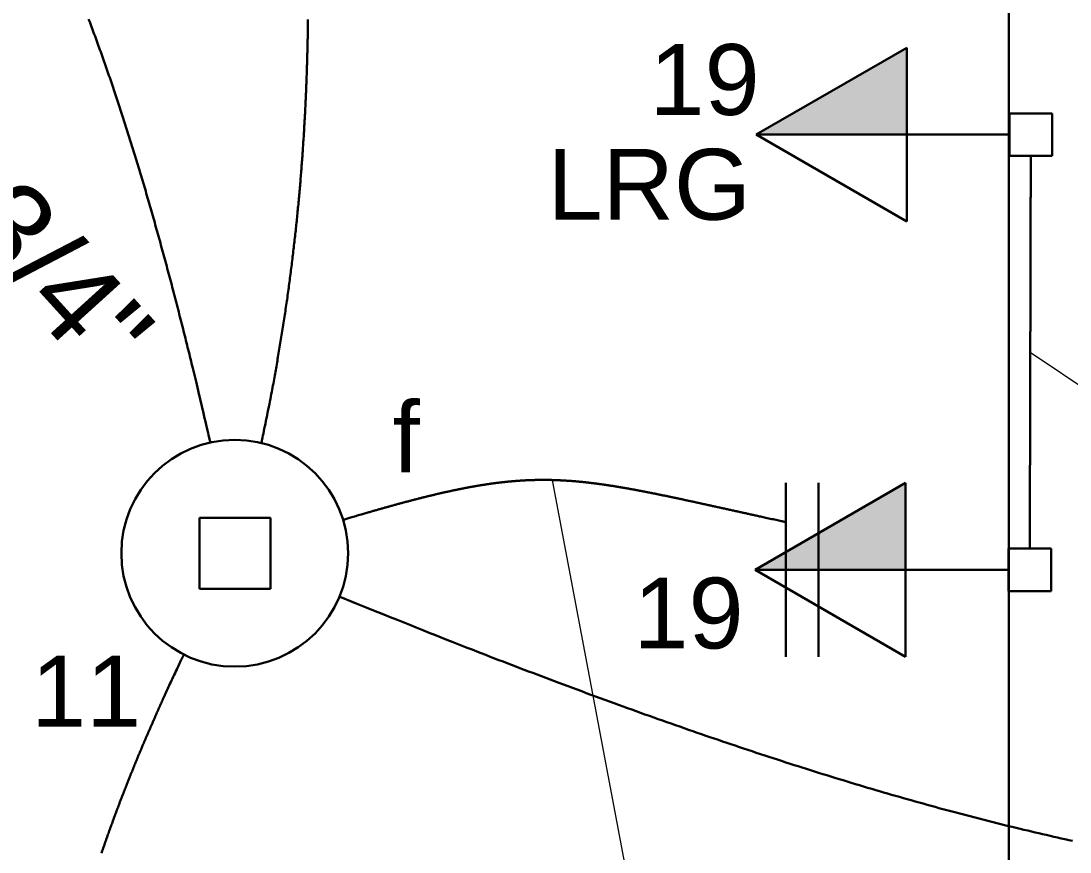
# Model space of a CAD drawing. Header units: millimetres. Extents: x 0 to 55.3, y 20.8 to 61.4.
# Drawn here: x 2.198 to 3.504, y 46.103 to 47.138 of the extents above; entities that cross this region are included whole.
import ezdxf

# ---------------------------------------------------------------- set-up
doc = ezdxf.new("R2010")
doc.units = ezdxf.units.MM
for name, color, linetype, lineweight in [('ARQ_-_ALV_5', 1, 'Continuous', 30), ('EL-Condutos', 4, 'Continuous', 30), ('EL-Pontos', 1, 'Continuous', 30), ('EL-Textos_condutos', 2, 'Continuous', 20), ('EL-Textos_fios', 2, 'Continuous', 20), ('EL-Textos_pontos', 2, 'Continuous', 30), ('P-SIMBOL', 3, 'Continuous', 30)]:
    doc.layers.add(name, color=color, linetype=linetype, lineweight=lineweight)
doc.styles.add('Arial', font='Arial')

msp = doc.modelspace()

# ---------------------------------------------------------------- hatches: boundary and pattern name
at = {"layer": 'EL-Pontos', "linetype": 'Continuous'}
msp.add_hatch(color=5, dxfattribs=at).paths.add_polyline_path([(3.299317, 46.454849), (3.111817, 46.454849), (3.299317, 46.563099)])
at = {"layer": 'P-SIMBOL', "linetype": 'Continuous'}
msp.add_hatch(color=256, dxfattribs=at).paths.add_polyline_path([(3.300667, 46.996899), (3.113167, 46.996899), (3.300667, 47.105149)])

# ---------------------------------------------------------------- linework, layer by layer
at = {"layer": 'ARQ_-_ALV_5'}
msp.add_line((3.428002, 45.175499), (3.428002, 47.775499), dxfattribs=at)
at = {"layer": 'EL-Condutos', "linetype": 'Continuous', "flags": 128}
for points in [[(2.433493, 46.613562), (2.433429, 46.613836), (2.433244, 46.614635), (2.432945, 46.615923), (2.432541, 46.617665), (2.432039, 46.619824), (2.431448, 46.622366), (2.430776, 46.625254), (2.430031, 46.628452), (2.429222, 46.631926), (2.428357, 46.635639), (2.427443, 46.639556), (2.426489, 46.643641), (2.425503, 46.647859), (2.424493, 46.652173), (2.423468, 46.656548), (2.422435, 46.660949), (2.421403, 46.66534), (2.42038, 46.669684), (2.419375, 46.673947), (2.418394, 46.678093), (2.417474, 46.681974), (2.416582, 46.68572), (2.415718, 46.689341), (2.41488, 46.692845), (2.414064, 46.696242), (2.413269, 46.699541), (2.412493, 46.702751), (2.411733, 46.705881), (2.410989, 46.70894), (2.410257, 46.711937), (2.409535, 46.714882), (2.408821, 46.717783), (2.408114, 46.72065), (2.407411, 46.723491), (2.406709, 46.726317), (2.406008, 46.729136), (2.405304, 46.731956), (2.404597, 46.734788), (2.403882, 46.73764), (2.403159, 46.740522), (2.402449, 46.743351), (2.401729, 46.746214), (2.401, 46.749109), (2.400262, 46.752032), (2.399517, 46.754983), (2.398765, 46.757958), (2.398005, 46.760956), (2.397239, 46.763974), (2.396468, 46.767009), (2.395691, 46.770059), (2.394909, 46.773122), (2.394123, 46.776196), (2.393333, 46.779278), (2.39254, 46.782366), (2.391745, 46.785458), (2.390947, 46.788551), (2.390148, 46.791643), (2.389348, 46.794731), (2.388547, 46.797813), (2.387746, 46.800888), (2.38697, 46.803859), (2.386194, 46.80682), (2.385418, 46.809773), (2.384642, 46.812718), (2.383866, 46.815656), (2.38309, 46.818587), (2.382314, 46.821511), (2.381537, 46.82443), (2.380759, 46.827343), (2.37998, 46.830253), (2.3792, 46.833158), (2.378419, 46.83606), (2.377636, 46.838959), (2.376853, 46.841856), (2.376067, 46.844751), (2.37528, 46.847646), (2.37449, 46.85054), (2.373699, 46.853435), (2.372906, 46.85633), (2.37211, 46.859227), (2.371336, 46.862037), (2.370559, 46.864849), (2.369781, 46.867662), (2.369, 46.870477), (2.368216, 46.873293), (2.367431, 46.87611), (2.366643, 46.878928), (2.365853, 46.881747), (2.365061, 46.884566), (2.364266, 46.887386), (2.36347, 46.890206), (2.362671, 46.893027), (2.36187, 46.895847), (2.361067, 46.898667), (2.360262, 46.901487), (2.359455, 46.904307), (2.358646, 46.907126), (2.357835, 46.909944), (2.357022, 46.912761), (2.356208, 46.915577), (2.355416, 46.918306), (2.354622, 46.921034), (2.353826, 46.923761), (2.353029, 46.926486), (2.352229, 46.929211), (2.351428, 46.931934), (2.350625, 46.934657), (2.34982, 46.937378), (2.349013, 46.940099), (2.348203, 46.942819), (2.347392, 46.945538), (2.346579, 46.948256), (2.345764, 46.950973), (2.344946, 46.95369), (2.344127, 46.956406), (2.343305, 46.959121), (2.342481, 46.961836), (2.341655, 46.96455), (2.340827, 46.967263), (2.339996, 46.969976), (2.339189, 46.972606), (2.338379, 46.975236), (2.337568, 46.977864), (2.336754, 46.980493), (2.335938, 46.983121), (2.33512, 46.985748), (2.334299, 46.988375), (2.333477, 46.991001), (2.332652, 46.993626), (2.331825, 46.996251), (2.330996, 46.998875), (2.330165, 47.001499), (2.329331, 47.004122), (2.328495, 47.006744), (2.327657, 47.009365), (2.326817, 47.011986), (2.325974, 47.014606), (2.325129, 47.017226), (2.324282, 47.019844), (2.323432, 47.022462), (2.322606, 47.025), (2.321777, 47.027537), (2.320947, 47.030073), (2.320114, 47.032609), (2.319279, 47.035144), (2.318441, 47.037678), (2.317601, 47.040211), (2.316759, 47.042744), (2.315915, 47.045275), (2.315069, 47.047806), (2.31422, 47.050337), (2.313368, 47.052866), (2.312515, 47.055394), (2.311659, 47.057922), (2.3108, 47.060449), (2.309939, 47.062975), (2.309076, 47.0655), (2.30821, 47.068025), (2.307342, 47.070548), (2.306472, 47.073071), (2.305625, 47.075518), (2.304775, 47.077964), (2.303924, 47.080409), (2.30307, 47.082853), (2.302213, 47.085296), (2.301354, 47.087739), (2.300493, 47.090181), (2.299629, 47.092621), (2.298763, 47.095061), (2.297895, 47.097501), (2.297024, 47.099939), (2.29615, 47.102376), (2.295274, 47.104813), (2.294396, 47.107248), (2.293515, 47.109683), (2.292631, 47.112117), (2.291745, 47.11455), (2.290857, 47.116981), (2.289965, 47.119412), (2.289072, 47.121842), (2.288202, 47.1242), (2.287329, 47.126557), (2.286454, 47.128913), (2.285577, 47.131267), (2.284697, 47.133621), (2.283814, 47.135974), (2.282929, 47.138326), (2.282042, 47.140677)], [(2.49712, 46.612749), (2.497165, 46.612969), (2.497299, 46.613609), (2.497513, 46.614642), (2.497803, 46.616037), (2.498162, 46.617768), (2.498584, 46.619805), (2.499063, 46.62212), (2.499593, 46.624684), (2.500168, 46.627469), (2.500781, 46.630447), (2.501426, 46.633588), (2.502098, 46.636865), (2.50279, 46.640249), (2.503496, 46.643711), (2.50421, 46.647223), (2.504927, 46.650756), (2.505638, 46.654282), (2.50634, 46.657773), (2.507025, 46.6612), (2.507688, 46.664533), (2.508307, 46.667674), (2.508901, 46.670706), (2.509471, 46.673638), (2.510018, 46.676477), (2.510545, 46.67923), (2.511052, 46.681905), (2.511541, 46.684508), (2.512014, 46.687048), (2.512472, 46.689531), (2.512917, 46.691965), (2.51335, 46.694358), (2.513774, 46.696716), (2.514189, 46.699047), (2.514597, 46.701359), (2.515, 46.703658), (2.5154, 46.705952), (2.515797, 46.708249), (2.516194, 46.710555), (2.516592, 46.712879), (2.516992, 46.715227), (2.517387, 46.717548), (2.517785, 46.719897), (2.518186, 46.722273), (2.518591, 46.724674), (2.518997, 46.727097), (2.519406, 46.729541), (2.519816, 46.732004), (2.520227, 46.734483), (2.520639, 46.736978), (2.521051, 46.739486), (2.521463, 46.742006), (2.521875, 46.744535), (2.522285, 46.747071), (2.522695, 46.749613), (2.523103, 46.752158), (2.523508, 46.754706), (2.523911, 46.757253), (2.524311, 46.759798), (2.524708, 46.762339), (2.525101, 46.764875), (2.525481, 46.767345), (2.525857, 46.769808), (2.526229, 46.772264), (2.526598, 46.774715), (2.526963, 46.77716), (2.527324, 46.7796), (2.527682, 46.782036), (2.528037, 46.784468), (2.528389, 46.786897), (2.528738, 46.789322), (2.529084, 46.791745), (2.529427, 46.794166), (2.529767, 46.796586), (2.530104, 46.799004), (2.530439, 46.801422), (2.530772, 46.80384), (2.531102, 46.806259), (2.53143, 46.808678), (2.531756, 46.811099), (2.53208, 46.813521), (2.532395, 46.815893), (2.532709, 46.818266), (2.53302, 46.820642), (2.533329, 46.823019), (2.533637, 46.825398), (2.533942, 46.827779), (2.534246, 46.830161), (2.534547, 46.832545), (2.534847, 46.83493), (2.535144, 46.837316), (2.535439, 46.839703), (2.535733, 46.842091), (2.536024, 46.84448), (2.536312, 46.846869), (2.536599, 46.849259), (2.536884, 46.85165), (2.537166, 46.85404), (2.537446, 46.856431), (2.537723, 46.858821), (2.537999, 46.861212), (2.538266, 46.863551), (2.538531, 46.86589), (2.538793, 46.868229), (2.539054, 46.870568), (2.539312, 46.872907), (2.539568, 46.875245), (2.539822, 46.877584), (2.540073, 46.879922), (2.540323, 46.882261), (2.54057, 46.884599), (2.540815, 46.886937), (2.541058, 46.889276), (2.541298, 46.891615), (2.541537, 46.893953), (2.541773, 46.896292), (2.542007, 46.898631), (2.542239, 46.900971), (2.542469, 46.90331), (2.542697, 46.90565), (2.542922, 46.90799), (2.543142, 46.910283), (2.543359, 46.912577), (2.543574, 46.91487), (2.543787, 46.917164), (2.543998, 46.919459), (2.544207, 46.921753), (2.544413, 46.924048), (2.544618, 46.926343), (2.544821, 46.928639), (2.545022, 46.930934), (2.545221, 46.93323), (2.545418, 46.935526), (2.545613, 46.937823), (2.545805, 46.940119), (2.545996, 46.942416), (2.546185, 46.944713), (2.546371, 46.947009), (2.546556, 46.949307), (2.546739, 46.951604), (2.546919, 46.953901), (2.547095, 46.956155), (2.547268, 46.958408), (2.547439, 46.960662), (2.547608, 46.962915), (2.547776, 46.965169), (2.547941, 46.967423), (2.548105, 46.969677), (2.548266, 46.971931), (2.548426, 46.974185), (2.548584, 46.97644), (2.54874, 46.978694), (2.548894, 46.980949), (2.549046, 46.983204), (2.549196, 46.985458), (2.549344, 46.987713), (2.54949, 46.989968), (2.549635, 46.992224), (2.549777, 46.994479), (2.549918, 46.996734), (2.550056, 46.99899), (2.550191, 47.001205), (2.550323, 47.003419), (2.550454, 47.005634), (2.550583, 47.007849), (2.55071, 47.010064), (2.550835, 47.012279), (2.550959, 47.014494), (2.55108, 47.01671), (2.5512, 47.018925), (2.551318, 47.021141), (2.551435, 47.023356), (2.551549, 47.025572), (2.551662, 47.027788), (2.551773, 47.030004), (2.551882, 47.03222), (2.551989, 47.034436), (2.552095, 47.036652), (2.552199, 47.038868), (2.552301, 47.041085), (2.552401, 47.043301), (2.552498, 47.045479), (2.552593, 47.047658), (2.552687, 47.049836), (2.552778, 47.052015), (2.552868, 47.054193), (2.552957, 47.056372), (2.553044, 47.05855), (2.553129, 47.060729), (2.553212, 47.062908), (2.553294, 47.065087), (2.553374, 47.067266), (2.553452, 47.069445), (2.553529, 47.071624), (2.553604, 47.073803), (2.553678, 47.075982), (2.553749, 47.078161), (2.55382, 47.080341), (2.553888, 47.08252), (2.553955, 47.084699), (2.554021, 47.086879), (2.554083, 47.089023), (2.554144, 47.091167), (2.554204, 47.093311), (2.554262, 47.095456), (2.554318, 47.0976), (2.554373, 47.099744), (2.554427, 47.101888), (2.554478, 47.104033), (2.554529, 47.106177), (2.554577, 47.108322), (2.554625, 47.110466), (2.55467, 47.112611), (2.554715, 47.114755), (2.554757, 47.1169), (2.554798, 47.119045), (2.554838, 47.121189), (2.554876, 47.123334), (2.554913, 47.125479), (2.554948, 47.127623), (2.554982, 47.129768), (2.555014, 47.13188), (2.555044, 47.133992), (2.555073, 47.136105), (2.555101, 47.138217), (2.555127, 47.140329)], [(3.453907, 46.481066), (3.453907, 46.481163), (3.453908, 46.481448), (3.453909, 46.481907), (3.453911, 46.482527), (3.453913, 46.483296), (3.453915, 46.484201), (3.453917, 46.485229), (3.45392, 46.486368), (3.453923, 46.487604), (3.453927, 46.488925), (3.45393, 46.490319), (3.453934, 46.491772), (3.453937, 46.493272), (3.453941, 46.494806), (3.453945, 46.496361), (3.453949, 46.497925), (3.453953, 46.499485), (3.453957, 46.501027), (3.45396, 46.50254), (3.453964, 46.504011), (3.453967, 46.505346), (3.453971, 46.506635), (3.453974, 46.507882), (3.453977, 46.509089), (3.45398, 46.51026), (3.453983, 46.511398), (3.453985, 46.512506), (3.453988, 46.513587), (3.453991, 46.514644), (3.453993, 46.51568), (3.453996, 46.516699), (3.453998, 46.517703), (3.454001, 46.518695), (3.454003, 46.51968), (3.454006, 46.520659), (3.454008, 46.521636), (3.45401, 46.522614), (3.454013, 46.523596), (3.454015, 46.524585), (3.454018, 46.525585), (3.45402, 46.526538), (3.454023, 46.527501), (3.454025, 46.528475), (3.454028, 46.529459), (3.45403, 46.530451), (3.454032, 46.531452), (3.454035, 46.53246), (3.454038, 46.533474), (3.45404, 46.534495), (3.454043, 46.53552), (3.454045, 46.53655), (3.454048, 46.537583), (3.45405, 46.538619), (3.454053, 46.539657), (3.454056, 46.540697), (3.454058, 46.541737), (3.454061, 46.542776), (3.454063, 46.543815), (3.454066, 46.544852), (3.454068, 46.545886), (3.454071, 46.546858), (3.454073, 46.547827), (3.454076, 46.548793), (3.454078, 46.549757), (3.45408, 46.550719), (3.454083, 46.551679), (3.454085, 46.552637), (3.454088, 46.553594), (3.45409, 46.554549), (3.454092, 46.555502), (3.454095, 46.556455), (3.454097, 46.557407), (3.454099, 46.558358), (3.454102, 46.559309), (3.454104, 46.560259), (3.454107, 46.561209), (3.454109, 46.562159), (3.454111, 46.56311), (3.454114, 46.564061), (3.454116, 46.565013), (3.454118, 46.565911), (3.454121, 46.566811), (3.454123, 46.567711), (3.454125, 46.568611), (3.454127, 46.569512), (3.45413, 46.570414), (3.454132, 46.571316), (3.454134, 46.572218), (3.454136, 46.573121), (3.454139, 46.574024), (3.454141, 46.574927), (3.454143, 46.575831), (3.454145, 46.576735), (3.454148, 46.577639), (3.45415, 46.578542), (3.454152, 46.579446), (3.454154, 46.58035), (3.454157, 46.581254), (3.454159, 46.582158), (3.454161, 46.583062), (3.454163, 46.583916), (3.454165, 46.58477), (3.454167, 46.585624), (3.45417, 46.586478), (3.454172, 46.587332), (3.454174, 46.588186), (3.454176, 46.589039), (3.454178, 46.589893), (3.45418, 46.590746), (3.454182, 46.5916), (3.454184, 46.592453), (3.454187, 46.593306), (3.454189, 46.594159), (3.454191, 46.595013), (3.454193, 46.595866), (3.454195, 46.596719), (3.454197, 46.597572), (3.454199, 46.598425), (3.454201, 46.599278), (3.454204, 46.600131), (3.454206, 46.600941), (3.454208, 46.60175), (3.45421, 46.602559), (3.454212, 46.603368), (3.454214, 46.604178), (3.454216, 46.604987), (3.454218, 46.605797), (3.45422, 46.606606), (3.454222, 46.607415), (3.454224, 46.608225), (3.454226, 46.609034), (3.454228, 46.609844), (3.45423, 46.610653), (3.454232, 46.611463), (3.454234, 46.612272), (3.454236, 46.613082), (3.454238, 46.613891), (3.45424, 46.614701), (3.454242, 46.615511), (3.454244, 46.61632), (3.454246, 46.61709), (3.454248, 46.617861), (3.45425, 46.618631), (3.454252, 46.619401), (3.454253, 46.620172), (3.454255, 46.620942), (3.454257, 46.621712), (3.454259, 46.622482), (3.454261, 46.623253), (3.454263, 46.624023), (3.454265, 46.624793), (3.454267, 46.625563), (3.454269, 46.626334), (3.454271, 46.627104), (3.454273, 46.627874), (3.454275, 46.628644), (3.454276, 46.629415), (3.454278, 46.630185), (3.45428, 46.630955), (3.454282, 46.631725), (3.454284, 46.632461), (3.454286, 46.633197), (3.454288, 46.633933), (3.45429, 46.634669), (3.454291, 46.635405), (3.454293, 46.636141), (3.454295, 46.636877), (3.454297, 46.637613), (3.454299, 46.638349), (3.454301, 46.639085), (3.454302, 46.639821), (3.454304, 46.640557), (3.454306, 46.641293), (3.454308, 46.642029), (3.45431, 46.642765), (3.454312, 46.643501), (3.454313, 46.644237), (3.454315, 46.644973), (3.454317, 46.645709), (3.454319, 46.646445), (3.454321, 46.647152), (3.454322, 46.647858), (3.454324, 46.648565), (3.454326, 46.649272), (3.454328, 46.649978), (3.454329, 46.650685), (3.454331, 46.651391), (3.454333, 46.652098), (3.454335, 46.652805), (3.454336, 46.653511), (3.454338, 46.654218), (3.45434, 46.654925), (3.454342, 46.655631), (3.454344, 46.656338), (3.454345, 46.657044), (3.454347, 46.657751), (3.454349, 46.658458), (3.454351, 46.659164), (3.454352, 46.659871), (3.454354, 46.660577), (3.454356, 46.66126), (3.454357, 46.661942), (3.454359, 46.662624), (3.454361, 46.663306), (3.454363, 46.663988), (3.454364, 46.66467), (3.454366, 46.665352), (3.454368, 46.666035), (3.454369, 46.666717), (3.454371, 46.667399), (3.454373, 46.668081), (3.454374, 46.668763), (3.454376, 46.669445), (3.454378, 46.670127), (3.45438, 46.67081), (3.454381, 46.671492), (3.454383, 46.672174), (3.454385, 46.672856), (3.454386, 46.673538), (3.454388, 46.67422), (3.45439, 46.674883), (3.454391, 46.675545), (3.454393, 46.676208), (3.454395, 46.676871), (3.454396, 46.677533), (3.454398, 46.678196), (3.4544, 46.678858), (3.454401, 46.679521), (3.454403, 46.680183), (3.454405, 46.680846), (3.454406, 46.681509), (3.454408, 46.682171), (3.45441, 46.682834), (3.454411, 46.683496), (3.454413, 46.684159), (3.454414, 46.684821), (3.454416, 46.685484), (3.454418, 46.686146), (3.454419, 46.686809), (3.454421, 46.687472), (3.454423, 46.688119), (3.454424, 46.688767), (3.454426, 46.689415), (3.454428, 46.690063), (3.454429, 46.690711), (3.454431, 46.691359), (3.454432, 46.692007), (3.454434, 46.692655), (3.454436, 46.693302), (3.454437, 46.69395), (3.454439, 46.694598), (3.45444, 46.695246), (3.454442, 46.695894), (3.454444, 46.696542), (3.454445, 46.69719), (3.454447, 46.697838), (3.454449, 46.698486), (3.45445, 46.699133), (3.454452, 46.699781), (3.454453, 46.700429), (3.454455, 46.701067), (3.454457, 46.701705), (3.454458, 46.702343), (3.45446, 46.702982), (3.454461, 46.70362), (3.454463, 46.704258), (3.454464, 46.704896), (3.454466, 46.705534), (3.454468, 46.706172), (3.454469, 46.70681), (3.454471, 46.707448), (3.454472, 46.708086), (3.454474, 46.708724), (3.454476, 46.709362), (3.454477, 46.710001), (3.454479, 46.710639), (3.45448, 46.711277), (3.454482, 46.711915), (3.454484, 46.712553), (3.454485, 46.713191), (3.454487, 46.713824), (3.454488, 46.714457), (3.45449, 46.715091), (3.454491, 46.715724), (3.454493, 46.716357), (3.454495, 46.71699), (3.454496, 46.717623), (3.454498, 46.718257), (3.454499, 46.71889), (3.454501, 46.719523), (3.454502, 46.720156), (3.454504, 46.720789), (3.454506, 46.721423), (3.454507, 46.722056), (3.454509, 46.722689), (3.45451, 46.723322), (3.454512, 46.723956), (3.454514, 46.724589), (3.454515, 46.725222), (3.454517, 46.725855), (3.454518, 46.726488), (3.45452, 46.727122), (3.454521, 46.727755), (3.454523, 46.728388), (3.454525, 46.729021), (3.454526, 46.729654), (3.454528, 46.730288), (3.454529, 46.730921), (3.454531, 46.731554), (3.454532, 46.732187), (3.454534, 46.73282), (3.454536, 46.733454), (3.454537, 46.734087), (3.454539, 46.73472), (3.45454, 46.735353), (3.454542, 46.735987), (3.454543, 46.73662), (3.454545, 46.737253), (3.454547, 46.737886), (3.454548, 46.738519), (3.45455, 46.739157), (3.454551, 46.739796), (3.454553, 46.740434), (3.454555, 46.741072), (3.454556, 46.74171), (3.454558, 46.742348), (3.454559, 46.742986), (3.454561, 46.743624), (3.454563, 46.744262), (3.454564, 46.744901), (3.454566, 46.745539), (3.454567, 46.746177), (3.454569, 46.746815), (3.45457, 46.747453), (3.454572, 46.748091), (3.454574, 46.748729), (3.454575, 46.749367), (3.454577, 46.750005), (3.454578, 46.750644), (3.45458, 46.751282), (3.454582, 46.75193), (3.454583, 46.752577), (3.454585, 46.753225), (3.454586, 46.753873), (3.454588, 46.754521), (3.45459, 46.755169), (3.454591, 46.755817), (3.454593, 46.756465), (3.454595, 46.757113), (3.454596, 46.757761), (3.454598, 46.758409), (3.454599, 46.759057), (3.454601, 46.759705), (3.454603, 46.760352), (3.454604, 46.761), (3.454606, 46.761648), (3.454607, 46.762296), (3.454609, 46.762944), (3.454611, 46.763592), (3.454612, 46.76424), (3.454614, 46.764903), (3.454616, 46.765565), (3.454617, 46.766228), (3.454619, 46.76689), (3.454621, 46.767553), (3.454622, 46.768216), (3.454624, 46.768878), (3.454625, 46.769541), (3.454627, 46.770204), (3.454629, 46.770866), (3.45463, 46.771529), (3.454632, 46.772191), (3.454634, 46.772854), (3.454635, 46.773517), (3.454637, 46.774179), (3.454639, 46.774842), (3.45464, 46.775504), (3.454642, 46.776167), (3.454644, 46.77683), (3.454645, 46.777492), (3.454647, 46.778174), (3.454649, 46.778857), (3.45465, 46.779539), (3.454652, 46.780221), (3.454654, 46.780903), (3.454655, 46.781586), (3.454657, 46.782268), (3.454659, 46.78295), (3.454661, 46.783632), (3.454662, 46.784314), (3.454664, 46.784997), (3.454666, 46.785679), (3.454667, 46.786361), (3.454669, 46.787043), (3.454671, 46.787725), (3.454672, 46.788408), (3.454674, 46.78909), (3.454676, 46.789772), (3.454678, 46.790454), (3.454679, 46.791136), (3.454681, 46.791843), (3.454683, 46.79255), (3.454685, 46.793257), (3.454686, 46.793963), (3.454688, 46.79467), (3.45469, 46.795377), (3.454692, 46.796083), (3.454693, 46.79679), (3.454695, 46.797497), (3.454697, 46.798203), (3.454699, 46.79891), (3.4547, 46.799617), (3.454702, 46.800323), (3.454704, 46.80103), (3.454706, 46.801737), (3.454707, 46.802444), (3.454709, 46.80315), (3.454711, 46.803857), (3.454713, 46.804564), (3.454714, 46.80527), (3.454716, 46.806006), (3.454718, 46.806743), (3.45472, 46.807479), (3.454722, 46.808215), (3.454724, 46.808951), (3.454725, 46.809687), (3.454727, 46.810423), (3.454729, 46.811159), (3.454731, 46.811895), (3.454733, 46.812631), (3.454735, 46.813367), (3.454736, 46.814103), (3.454738, 46.81484), (3.45474, 46.815576), (3.454742, 46.816312), (3.454744, 46.817048), (3.454746, 46.817784), (3.454747, 46.81852), (3.454749, 46.819256), (3.454751, 46.819992), (3.454753, 46.820762), (3.454755, 46.821533), (3.454757, 46.822303), (3.454759, 46.823074), (3.454761, 46.823844), (3.454763, 46.824614), (3.454765, 46.825385), (3.454766, 46.826155), (3.454768, 46.826925), (3.45477, 46.827696), (3.454772, 46.828466), (3.454774, 46.829236), (3.454776, 46.830007), (3.454778, 46.830777), (3.45478, 46.831547), (3.454782, 46.832318), (3.454784, 46.833088), (3.454786, 46.833859), (3.454788, 46.834629), (3.454789, 46.8354), (3.454792, 46.836209), (3.454794, 46.837019), (3.454796, 46.837828), (3.454798, 46.838638), (3.4548, 46.839448), (3.454802, 46.840257), (3.454804, 46.841067), (3.454806, 46.841877), (3.454808, 46.842686), (3.45481, 46.843496), (3.454812, 46.844305), (3.454814, 46.845115), (3.454816, 46.845925), (3.454818, 46.846734), (3.45482, 46.847544), (3.454822, 46.848353), (3.454824, 46.849162), (3.454826, 46.849972), (3.454828, 46.850781), (3.45483, 46.851591), (3.454832, 46.852444), (3.454834, 46.853297), (3.454836, 46.854151), (3.454838, 46.855004), (3.45484, 46.855857), (3.454843, 46.85671), (3.454845, 46.857564), (3.454847, 46.858417), (3.454849, 46.85927), (3.454851, 46.860124), (3.454853, 46.860977), (3.454855, 46.861831), (3.454857, 46.862684), (3.45486, 46.863538), (3.454862, 46.864392), (3.454864, 46.865246), (3.454866, 46.8661), (3.454868, 46.866954), (3.45487, 46.867809), (3.454872, 46.868663), (3.454875, 46.869567), (3.454877, 46.870471), (3.454879, 46.871375), (3.454881, 46.872279), (3.454884, 46.873183), (3.454886, 46.874087), (3.454888, 46.874991), (3.45489, 46.875895), (3.454893, 46.876799), (3.454895, 46.877702), (3.454897, 46.878605), (3.454899, 46.879508), (3.454902, 46.880411), (3.454904, 46.881313), (3.454906, 46.882215), (3.454908, 46.883116), (3.454911, 46.884017), (3.454913, 46.884917), (3.454915, 46.885816), (3.454917, 46.886715), (3.45492, 46.887667), (3.454922, 46.888618), (3.454924, 46.889569), (3.454927, 46.890519), (3.454929, 46.89147), (3.454931, 46.89242), (3.454934, 46.893371), (3.454936, 46.894322), (3.454939, 46.895274), (3.454941, 46.896227), (3.454943, 46.897181), (3.454946, 46.898136), (3.454948, 46.899093), (3.45495, 46.900051), (3.454953, 46.901011), (3.454955, 46.901973), (3.454958, 46.902937), (3.45496, 46.903904), (3.454963, 46.904873), (3.454965, 46.905845), (3.454968, 46.906879), (3.45497, 46.907916), (3.454973, 46.908955), (3.454975, 46.909995), (3.454978, 46.911035), (3.45498, 46.912075), (3.454983, 46.913113), (3.454986, 46.91415), (3.454988, 46.915183), (3.454991, 46.916213), (3.454993, 46.917239), (3.454996, 46.918259), (3.454998, 46.919274), (3.455001, 46.920282), (3.455003, 46.921283), (3.455006, 46.922275), (3.455008, 46.923259), (3.455011, 46.924233), (3.455013, 46.925197), (3.455015, 46.92615), (3.455018, 46.92715), (3.45502, 46.928139), (3.455023, 46.929121), (3.455025, 46.9301), (3.455028, 46.931077), (3.45503, 46.932056), (3.455033, 46.933041), (3.455035, 46.934033), (3.455038, 46.935038), (3.45504, 46.936056), (3.455043, 46.937093), (3.455045, 46.93815), (3.455048, 46.939231), (3.455051, 46.940339), (3.455054, 46.941477), (3.455057, 46.942648), (3.45506, 46.943856), (3.455063, 46.945103), (3.455066, 46.946393), (3.455069, 46.947728), (3.455073, 46.949199), (3.455077, 46.950712), (3.455081, 46.952255), (3.455084, 46.953815), (3.455088, 46.955379), (3.455092, 46.956934), (3.455096, 46.958469), (3.4551, 46.959969), (3.455103, 46.961422), (3.455107, 46.962816), (3.45511, 46.964138), (3.455113, 46.965374), (3.455116, 46.966513), (3.455119, 46.967541), (3.455121, 46.968446), (3.455123, 46.969215), (3.455124, 46.969836), (3.455125, 46.970295), (3.455126, 46.970579), (3.455126, 46.970677)], [(2.598537, 46.517034), (2.598641, 46.517065), (2.598943, 46.517155), (2.59943, 46.517299), (2.600089, 46.517495), (2.600905, 46.517738), (2.601867, 46.518023), (2.602958, 46.518347), (2.604168, 46.518706), (2.605481, 46.519095), (2.606884, 46.519511), (2.608364, 46.51995), (2.609908, 46.520407), (2.611501, 46.520878), (2.613131, 46.52136), (2.614783, 46.521848), (2.616444, 46.522339), (2.618101, 46.522827), (2.61974, 46.52331), (2.621348, 46.523783), (2.622911, 46.524242), (2.624329, 46.524658), (2.625698, 46.525059), (2.627022, 46.525446), (2.628305, 46.52582), (2.629549, 46.526182), (2.630758, 46.526533), (2.631936, 46.526874), (2.633085, 46.527206), (2.634209, 46.52753), (2.635311, 46.527847), (2.636394, 46.528158), (2.637462, 46.528464), (2.638519, 46.528766), (2.639566, 46.529064), (2.640608, 46.529361), (2.641648, 46.529656), (2.64269, 46.529951), (2.643736, 46.530247), (2.644789, 46.530545), (2.645854, 46.530846), (2.646868, 46.531131), (2.647893, 46.53142), (2.648929, 46.531712), (2.649976, 46.532006), (2.651032, 46.532302), (2.652098, 46.5326), (2.65317, 46.532901), (2.654251, 46.533202), (2.655337, 46.533505), (2.656429, 46.53381), (2.657526, 46.534115), (2.658626, 46.53442), (2.65973, 46.534726), (2.660836, 46.535032), (2.661943, 46.535338), (2.663051, 46.535643), (2.66416, 46.535948), (2.665267, 46.536251), (2.666372, 46.536554), (2.667475, 46.536855), (2.66851, 46.537137), (2.669543, 46.537417), (2.670572, 46.537697), (2.6716, 46.537974), (2.672625, 46.538251), (2.673649, 46.538526), (2.67467, 46.5388), (2.67569, 46.539073), (2.676709, 46.539345), (2.677727, 46.539616), (2.678743, 46.539886), (2.679759, 46.540155), (2.680775, 46.540423), (2.68179, 46.540691), (2.682804, 46.540957), (2.683819, 46.541223), (2.684834, 46.541489), (2.68585, 46.541753), (2.686866, 46.542017), (2.687883, 46.542281), (2.688843, 46.542529), (2.689803, 46.542777), (2.690765, 46.543024), (2.691727, 46.543271), (2.69269, 46.543517), (2.693653, 46.543762), (2.694617, 46.544008), (2.695582, 46.544252), (2.696547, 46.544496), (2.697513, 46.544739), (2.698479, 46.544982), (2.699446, 46.545224), (2.700413, 46.545466), (2.70138, 46.545706), (2.702348, 46.545946), (2.703315, 46.546186), (2.704283, 46.546424), (2.705251, 46.546662), (2.70622, 46.546899), (2.707188, 46.547135), (2.708103, 46.547357), (2.709017, 46.547578), (2.709932, 46.547799), (2.710847, 46.548019), (2.711762, 46.548238), (2.712677, 46.548456), (2.713592, 46.548674), (2.714507, 46.548891), (2.715422, 46.549106), (2.716337, 46.549322), (2.717252, 46.549536), (2.718168, 46.549749), (2.719083, 46.549962), (2.719999, 46.550174), (2.720915, 46.550385), (2.721831, 46.550595), (2.722748, 46.550804), (2.723664, 46.551013), (2.724581, 46.55122), (2.725498, 46.551427), (2.726367, 46.551622), (2.727237, 46.551816), (2.728106, 46.55201), (2.728976, 46.552202), (2.729846, 46.552394), (2.730717, 46.552585), (2.731587, 46.552776), (2.732458, 46.552965), (2.733329, 46.553153), (2.7342, 46.553341), (2.735072, 46.553528), (2.735943, 46.553714), (2.736815, 46.553899), (2.737687, 46.554083), (2.738559, 46.554266), (2.739432, 46.554448), (2.740304, 46.55463), (2.741177, 46.55481), (2.74205, 46.55499), (2.742923, 46.555168), (2.743754, 46.555337), (2.744585, 46.555505), (2.745416, 46.555672), (2.746247, 46.555839), (2.747079, 46.556004), (2.74791, 46.556168), (2.748742, 46.556332), (2.749574, 46.556494), (2.750406, 46.556656), (2.751239, 46.556817), (2.752071, 46.556977), (2.752904, 46.557135), (2.753737, 46.557293), (2.75457, 46.55745), (2.755403, 46.557606), (2.756237, 46.557761), (2.75707, 46.557914), (2.757904, 46.558067), (2.758738, 46.558219), (2.759572, 46.55837), (2.76037, 46.558513), (2.761167, 46.558655), (2.761965, 46.558796), (2.762763, 46.558937), (2.763561, 46.559076), (2.76436, 46.559214), (2.765158, 46.559351), (2.765957, 46.559488), (2.766756, 46.559623), (2.767555, 46.559757), (2.768354, 46.559891), (2.769154, 46.560023), (2.769953, 46.560154), (2.770753, 46.560284), (2.771553, 46.560413), (2.772353, 46.560541), (2.773153, 46.560668), (2.773954, 46.560794), (2.774754, 46.560919), (2.775555, 46.561042), (2.776325, 46.56116), (2.777095, 46.561277), (2.777865, 46.561393), (2.778635, 46.561508), (2.779406, 46.561621), (2.780176, 46.561734), (2.780947, 46.561846), (2.781718, 46.561956), (2.782489, 46.562066), (2.78326, 46.562174), (2.784031, 46.562281), (2.784803, 46.562387), (2.785574, 46.562493), (2.786346, 46.562597), (2.787118, 46.562699), (2.78789, 46.562801), (2.788663, 46.562902), (2.789435, 46.563001), (2.790207, 46.5631), (2.79098, 46.563197), (2.791728, 46.56329), (2.792476, 46.563382), (2.793223, 46.563473), (2.793972, 46.563562), (2.79472, 46.563651), (2.795468, 46.563738), (2.796216, 46.563825), (2.796965, 46.56391), (2.797714, 46.563994), (2.798462, 46.564077), (2.799211, 46.564159), (2.79996, 46.56424), (2.80071, 46.564319), (2.801459, 46.564398), (2.802208, 46.564475), (2.802958, 46.564551), (2.803708, 46.564626), (2.804457, 46.5647), (2.805207, 46.564773), (2.805957, 46.564844), (2.806688, 46.564913), (2.807419, 46.56498), (2.808151, 46.565046), (2.808882, 46.565111), (2.809613, 46.565175), (2.810345, 46.565238), (2.811076, 46.5653), (2.811808, 46.56536), (2.81254, 46.56542), (2.813272, 46.565478), (2.814004, 46.565535), (2.814736, 46.565591), (2.815468, 46.565645), (2.8162, 46.565699), (2.816933, 46.565751), (2.817665, 46.565802), (2.818398, 46.565852), (2.81913, 46.565901), (2.819863, 46.565949), (2.820596, 46.565995), (2.821315, 46.56604), (2.822035, 46.566083), (2.822755, 46.566125), (2.823475, 46.566166), (2.824196, 46.566206), (2.824916, 46.566244), (2.825636, 46.566282), (2.826356, 46.566318), (2.827077, 46.566353), (2.827797, 46.566387), (2.828518, 46.566419), (2.829238, 46.566451), (2.829959, 46.566481), (2.830679, 46.56651), (2.8314, 46.566538), (2.832121, 46.566565), (2.832842, 46.566591), (2.833562, 46.566615), (2.834283, 46.566639), (2.835004, 46.566661), (2.835718, 46.566681), (2.836433, 46.566701), (2.837147, 46.566719), (2.837861, 46.566736), (2.838575, 46.566752), (2.83929, 46.566767), (2.840004, 46.566781), (2.840719, 46.566793), (2.841433, 46.566804), (2.842147, 46.566814), (2.842862, 46.566823), (2.843576, 46.566831), (2.844291, 46.566838), (2.845005, 46.566843), (2.84572, 46.566847), (2.846434, 46.566851), (2.847149, 46.566852), (2.847863, 46.566853), (2.848578, 46.566853), (2.849292, 46.566851), (2.850006, 46.566849), (2.85072, 46.566845), (2.851434, 46.56684), (2.852148, 46.566833), (2.852862, 46.566826), (2.853576, 46.566817), (2.85429, 46.566808), (2.855004, 46.566797), (2.855718, 46.566785), (2.856432, 46.566772), (2.857146, 46.566758), (2.85786, 46.566742), (2.858574, 46.566726), (2.859287, 46.566708), (2.860001, 46.566689), (2.860715, 46.566669), (2.861429, 46.566648), (2.862142, 46.566626), (2.862856, 46.566603), (2.863569, 46.566578), (2.864289, 46.566552), (2.865008, 46.566526), (2.865727, 46.566497), (2.866446, 46.566468), (2.867165, 46.566438), (2.867884, 46.566407), (2.868603, 46.566374), (2.869322, 46.566341), (2.870041, 46.566306), (2.87076, 46.56627), (2.871479, 46.566233), (2.872197, 46.566195), (2.872916, 46.566156), (2.873635, 46.566116), (2.874353, 46.566075), (2.875072, 46.566032), (2.87579, 46.565989), (2.876508, 46.565944), (2.877227, 46.565899), (2.877945, 46.565852), (2.878675, 46.565804), (2.879404, 46.565754), (2.880134, 46.565704), (2.880864, 46.565652), (2.881593, 46.565599), (2.882323, 46.565545), (2.883052, 46.565491), (2.883782, 46.565435), (2.884511, 46.565378), (2.88524, 46.56532), (2.885969, 46.565261), (2.886698, 46.565201), (2.887427, 46.56514), (2.888156, 46.565078), (2.888885, 46.565014), (2.889614, 46.56495), (2.890342, 46.564885), (2.891071, 46.564819), (2.891799, 46.564752), (2.892527, 46.564684), (2.893273, 46.564613), (2.894019, 46.564542), (2.894765, 46.564469), (2.89551, 46.564395), (2.896256, 46.56432), (2.897001, 46.564245), (2.897747, 46.564168), (2.898492, 46.56409), (2.899237, 46.564012), (2.899982, 46.563932), (2.900727, 46.563851), (2.901472, 46.56377), (2.902216, 46.563688), (2.902961, 46.563604), (2.903706, 46.56352), (2.90445, 46.563435), (2.905194, 46.563348), (2.905938, 46.563261), (2.906683, 46.563174), (2.907427, 46.563085), (2.908194, 46.562992), (2.908961, 46.562899), (2.909728, 46.562804), (2.910495, 46.562709), (2.911262, 46.562613), (2.912029, 46.562515), (2.912795, 46.562417), (2.913562, 46.562319), (2.914328, 46.562219), (2.915095, 46.562118), (2.915861, 46.562016), (2.916627, 46.561914), (2.917393, 46.561811), (2.918159, 46.561707), (2.918925, 46.561602), (2.91969, 46.561496), (2.920456, 46.561389), (2.921221, 46.561282), (2.921986, 46.561174), (2.922752, 46.561065), (2.923546, 46.560951), (2.92434, 46.560836), (2.925134, 46.560721), (2.925927, 46.560604), (2.926721, 46.560487), (2.927515, 46.560369), (2.928308, 46.56025), (2.929101, 46.56013), (2.929894, 46.56001), (2.930688, 46.559889), (2.93148, 46.559767), (2.932273, 46.559644), (2.933066, 46.55952), (2.933859, 46.559396), (2.934651, 46.559271), (2.935443, 46.559146), (2.936236, 46.559019), (2.937028, 46.558892), (2.93782, 46.558764), (2.938612, 46.558636), (2.939438, 46.558501), (2.940264, 46.558365), (2.94109, 46.558229), (2.941916, 46.558092), (2.942742, 46.557954), (2.943568, 46.557816), (2.944393, 46.557677), (2.945219, 46.557537), (2.946044, 46.557396), (2.94687, 46.557255), (2.947695, 46.557113), (2.94852, 46.556971), (2.949345, 46.556827), (2.95017, 46.556684), (2.950994, 46.556539), (2.951819, 46.556394), (2.952643, 46.556248), (2.953468, 46.556102), (2.954292, 46.555955), (2.955116, 46.555808), (2.95598, 46.555653), (2.956844, 46.555497), (2.957708, 46.55534), (2.958571, 46.555183), (2.959435, 46.555025), (2.960298, 46.554867), (2.961161, 46.554708), (2.962025, 46.554549), (2.962888, 46.554389), (2.963751, 46.554228), (2.964613, 46.554067), (2.965476, 46.553905), (2.966339, 46.553743), (2.967201, 46.55358), (2.968064, 46.553417), (2.968926, 46.553253), (2.969788, 46.553088), (2.97065, 46.552923), (2.971512, 46.552758), (2.972374, 46.552592), (2.973281, 46.552417), (2.974188, 46.552241), (2.975095, 46.552065), (2.976001, 46.551889), (2.976908, 46.551712), (2.977814, 46.551534), (2.978721, 46.551356), (2.979627, 46.551177), (2.980533, 46.550998), (2.981439, 46.550819), (2.982345, 46.550639), (2.983251, 46.550458), (2.984157, 46.550277), (2.985062, 46.550096), (2.985968, 46.549914), (2.986874, 46.549732), (2.987779, 46.54955), (2.988685, 46.549367), (2.98959, 46.549183), (2.990495, 46.549), (2.991451, 46.548805), (2.992406, 46.54861), (2.993361, 46.548415), (2.994317, 46.54822), (2.995272, 46.548024), (2.996227, 46.547827), (2.997182, 46.54763), (2.998137, 46.547433), (2.999092, 46.547236), (3.000046, 46.547038), (3.001001, 46.54684), (3.001956, 46.546641), (3.00291, 46.546442), (3.003864, 46.546243), (3.004819, 46.546043), (3.005773, 46.545843), (3.006727, 46.545643), (3.007681, 46.545443), (3.008635, 46.545242), (3.009588, 46.545041), (3.010597, 46.544828), (3.011606, 46.544615), (3.012615, 46.544401), (3.013623, 46.544187), (3.014632, 46.543973), (3.015641, 46.543758), (3.016649, 46.543544), (3.017657, 46.543328), (3.018666, 46.543113), (3.019674, 46.542898), (3.020683, 46.542682), (3.021691, 46.542465), (3.0227, 46.542249), (3.023709, 46.542032), (3.024717, 46.541815), (3.025726, 46.541598), (3.026735, 46.541381), (3.027744, 46.541163), (3.028753, 46.540945), (3.029763, 46.540727), (3.030833, 46.540495), (3.031903, 46.540264), (3.032973, 46.540032), (3.034043, 46.539799), (3.035113, 46.539567), (3.036184, 46.539334), (3.037254, 46.539102), (3.038323, 46.538869), (3.039393, 46.538636), (3.040462, 46.538403), (3.041531, 46.538169), (3.0426, 46.537936), (3.043668, 46.537703), (3.044735, 46.537469), (3.045802, 46.537236), (3.046869, 46.537002), (3.047935, 46.536769), (3.049, 46.536535), (3.050064, 46.536302), (3.051128, 46.536069), (3.052255, 46.535821), (3.053382, 46.535574), (3.054509, 46.535326), (3.055635, 46.535079), (3.056761, 46.534831), (3.057887, 46.534583), (3.059014, 46.534335), (3.060141, 46.534087), (3.061269, 46.533839), (3.062398, 46.53359), (3.063528, 46.533341), (3.06466, 46.533091), (3.065793, 46.532842), (3.066929, 46.532591), (3.068066, 46.53234), (3.069206, 46.532089), (3.070348, 46.531837), (3.071493, 46.531584), (3.072641, 46.531331), (3.073792, 46.531077), (3.075019, 46.530806), (3.076249, 46.530535), (3.07748, 46.530263), (3.078713, 46.529991), (3.079946, 46.529719), (3.081179, 46.529447), (3.08241, 46.529175), (3.083639, 46.528904), (3.084864, 46.528633), (3.086085, 46.528364), (3.087301, 46.528095), (3.088511, 46.527828), (3.089714, 46.527563), (3.090909, 46.527299), (3.092096, 46.527037), (3.093273, 46.526777), (3.094439, 46.526519), (3.095594, 46.526264), (3.096737, 46.526012), (3.097866, 46.525763), (3.099052, 46.525501), (3.100225, 46.525242), (3.10139, 46.524985), (3.10255, 46.524728), (3.103709, 46.524473), (3.10487, 46.524217), (3.106037, 46.523959), (3.107215, 46.5237), (3.108406, 46.523437), (3.109614, 46.523171), (3.110843, 46.522901), (3.112097, 46.522625), (3.113379, 46.522344), (3.114693, 46.522055), (3.116043, 46.521759), (3.117432, 46.521455), (3.118865, 46.521141), (3.120344, 46.520817), (3.121874, 46.520483), (3.123458, 46.520136), (3.125203, 46.519756), (3.126997, 46.519364), (3.128827, 46.518965), (3.130678, 46.518561), (3.132533, 46.518157), (3.134377, 46.517755), (3.136197, 46.517359), (3.137976, 46.516972), (3.1397, 46.516597), (3.141354, 46.516237), (3.142921, 46.515896), (3.144388, 46.515577), (3.145739, 46.515283), (3.146958, 46.515018), (3.148032, 46.514784), (3.148944, 46.514586), (3.14968, 46.514426), (3.150224, 46.514308), (3.150562, 46.514235), (3.150678, 46.514209)], [(3.507009, 46.117334), (3.50236, 46.118348), (3.497713, 46.11937), (3.493067, 46.1204), (3.488423, 46.121436), (3.483781, 46.122481), (3.47914, 46.123532), (3.474501, 46.124591), (3.469864, 46.125657), (3.465228, 46.12673), (3.460594, 46.12781), (3.455962, 46.128898), (3.451332, 46.129992), (3.446532, 46.131134), (3.441735, 46.132283), (3.436939, 46.13344), (3.432145, 46.134604), (3.427353, 46.135775), (3.422563, 46.136954), (3.417775, 46.138139), (3.412988, 46.139332), (3.408203, 46.140532), (3.403419, 46.141739), (3.398638, 46.142952), (3.393858, 46.144173), (3.38908, 46.1454), (3.384303, 46.146635), (3.379529, 46.147876), (3.374755, 46.149123), (3.369984, 46.150378), (3.365214, 46.151639), (3.360446, 46.152906), (3.35568, 46.15418), (3.350734, 46.155509), (3.34579, 46.156845), (3.340847, 46.158188), (3.335906, 46.159538), (3.330967, 46.160894), (3.32603, 46.162257), (3.321095, 46.163626), (3.316162, 46.165002), (3.31123, 46.166385), (3.306301, 46.167774), (3.301373, 46.169169), (3.296447, 46.17057), (3.291524, 46.171978), (3.286602, 46.173392), (3.281682, 46.174812), (3.276764, 46.176238), (3.271848, 46.17767), (3.266934, 46.179108), (3.262022, 46.180552), (3.257112, 46.182001), (3.252012, 46.183513), (3.246915, 46.185032), (3.241819, 46.186556), (3.236726, 46.188087), (3.231634, 46.189624), (3.226544, 46.191167), (3.221456, 46.192715), (3.21637, 46.19427), (3.211285, 46.195831), (3.206201, 46.197399), (3.201119, 46.198972), (3.196039, 46.20055), (3.190959, 46.202135), (3.185881, 46.203726), (3.180804, 46.205323), (3.175728, 46.206926), (3.170653, 46.208534), (3.165578, 46.210148), (3.160505, 46.211768), (3.155432, 46.213394), (3.150159, 46.215091), (3.144887, 46.216793), (3.139616, 46.218502), (3.134346, 46.220216), (3.129079, 46.221936), (3.123813, 46.223661), (3.118549, 46.225391), (3.113288, 46.227127), (3.10803, 46.228868), (3.102775, 46.230613), (3.097523, 46.232363), (3.092275, 46.234118), (3.08703, 46.235877), (3.08179, 46.23764), (3.076554, 46.239407), (3.071322, 46.241178), (3.066096, 46.242953), (3.060874, 46.244732), (3.055658, 46.246513), (3.050448, 46.248298), (3.045035, 46.250158), (3.039627, 46.252022), (3.034223, 46.253889), (3.028823, 46.255762), (3.023425, 46.257639), (3.018027, 46.259521), (3.01263, 46.261409), (3.007231, 46.263304), (3.00183, 46.265204), (2.996426, 46.267112), (2.991017, 46.269027), (2.985603, 46.270949), (2.980183, 46.27288), (2.974754, 46.274819), (2.969317, 46.276767), (2.963871, 46.278724), (2.958413, 46.28069), (2.952943, 46.282667), (2.947461, 46.284654), (2.941964, 46.286652), (2.936231, 46.288742), (2.930486, 46.290842), (2.924732, 46.29295), (2.918975, 46.295066), (2.913219, 46.297186), (2.907467, 46.29931), (2.901723, 46.301435), (2.895993, 46.30356), (2.890281, 46.305683), (2.884589, 46.307802), (2.878924, 46.309915), (2.873288, 46.312021), (2.867687, 46.314118), (2.862124, 46.316204), (2.856603, 46.318278), (2.85113, 46.320337), (2.845707, 46.32238), (2.840339, 46.324405), (2.835031, 46.32641), (2.829787, 46.328394), (2.8244, 46.330434), (2.81907, 46.332456), (2.81378, 46.334466), (2.808513, 46.336472), (2.803252, 46.338479), (2.797981, 46.340496), (2.792683, 46.342528), (2.787342, 46.344582), (2.781939, 46.346666), (2.776459, 46.348786), (2.770886, 46.350948), (2.765201, 46.353161), (2.759389, 46.355429), (2.753432, 46.357761), (2.747314, 46.360163), (2.741019, 46.362642), (2.734529, 46.365205), (2.727827, 46.367858), (2.720897, 46.370608), (2.713723, 46.373462), (2.705997, 46.376543), (2.698054, 46.379717), (2.68996, 46.382956), (2.681783, 46.386234), (2.673587, 46.389523), (2.66544, 46.392797), (2.657408, 46.396028), (2.649556, 46.399189), (2.641952, 46.402253), (2.634661, 46.405193), (2.62775, 46.407981), (2.621285, 46.410592), (2.615332, 46.412996), (2.609958, 46.415168), (2.605229, 46.417081), (2.601211, 46.418706), (2.597971, 46.420018), (2.595574, 46.420988), (2.594087, 46.42159), (2.593577, 46.421797)], [(2.400168, 46.348705), (2.400101, 46.348562), (2.399903, 46.348145), (2.399584, 46.347472), (2.399154, 46.346563), (2.39862, 46.345435), (2.397992, 46.344107), (2.397279, 46.342598), (2.396489, 46.340927), (2.395632, 46.339111), (2.394716, 46.33717), (2.39375, 46.335122), (2.392743, 46.332985), (2.391704, 46.330779), (2.390641, 46.328521), (2.389565, 46.326231), (2.388483, 46.323926), (2.387404, 46.321625), (2.386338, 46.319348), (2.385293, 46.317112), (2.384277, 46.314936), (2.38332, 46.312879), (2.382397, 46.310892), (2.381507, 46.308971), (2.380648, 46.30711), (2.379817, 46.305306), (2.379011, 46.303553), (2.378229, 46.301846), (2.377468, 46.300181), (2.376726, 46.298552), (2.376001, 46.296956), (2.37529, 46.295387), (2.374591, 46.293839), (2.373902, 46.29231), (2.37322, 46.290793), (2.372544, 46.289284), (2.37187, 46.287778), (2.371197, 46.28627), (2.370522, 46.284755), (2.369843, 46.283229), (2.369157, 46.281687), (2.368478, 46.280158), (2.367791, 46.278609), (2.367098, 46.277043), (2.366397, 46.27546), (2.365691, 46.273862), (2.36498, 46.27225), (2.364263, 46.270626), (2.363543, 46.26899), (2.36282, 46.267344), (2.362093, 46.265689), (2.361364, 46.264026), (2.360634, 46.262357), (2.359902, 46.260682), (2.35917, 46.259004), (2.358439, 46.257323), (2.357708, 46.255641), (2.356978, 46.253958), (2.35625, 46.252276), (2.355525, 46.250597), (2.354803, 46.248921), (2.354099, 46.247283), (2.353398, 46.245649), (2.352701, 46.244019), (2.352007, 46.242393), (2.351316, 46.24077), (2.350628, 46.23915), (2.349942, 46.237532), (2.349259, 46.235917), (2.348579, 46.234304), (2.347901, 46.232693), (2.347225, 46.231083), (2.34655, 46.229474), (2.345878, 46.227865), (2.345207, 46.226258), (2.344538, 46.22465), (2.343871, 46.223041), (2.343204, 46.221433), (2.342539, 46.219823), (2.341874, 46.218212), (2.34121, 46.216599), (2.34056, 46.215015), (2.33991, 46.21343), (2.339261, 46.211843), (2.338612, 46.210254), (2.337965, 46.208663), (2.337318, 46.207072), (2.336672, 46.205478), (2.336027, 46.203884), (2.335383, 46.202288), (2.33474, 46.200692), (2.334098, 46.199094), (2.333457, 46.197496), (2.332817, 46.195896), (2.332178, 46.194296), (2.331541, 46.192695), (2.330905, 46.191094), (2.33027, 46.189492), (2.329637, 46.187889), (2.329005, 46.186287), (2.328375, 46.184684), (2.327757, 46.18311), (2.327141, 46.181535), (2.326526, 46.17996), (2.325913, 46.178385), (2.325301, 46.17681), (2.32469, 46.175235), (2.324081, 46.173659), (2.323473, 46.172083), (2.322867, 46.170506), (2.322262, 46.16893), (2.321659, 46.167352), (2.321057, 46.165775), (2.320456, 46.164197), (2.319857, 46.162618), (2.319259, 46.161039), (2.318663, 46.15946), (2.318068, 46.15788), (2.317474, 46.1563), (2.316882, 46.154718), (2.316291, 46.153137), (2.315711, 46.151581), (2.315133, 46.150025), (2.314555, 46.148468), (2.31398, 46.146911), (2.313405, 46.145353), (2.312832, 46.143795), (2.31226, 46.142236), (2.31169, 46.140676), (2.311121, 46.139116), (2.310553, 46.137555), (2.309987, 46.135994), (2.309422, 46.134432), (2.308859, 46.13287), (2.308297, 46.131307), (2.307736, 46.129744), (2.307177, 46.12818), (2.306619, 46.126616), (2.306063, 46.125051), (2.305508, 46.123486), (2.304954, 46.12192), (2.304411, 46.120378), (2.303869, 46.118836), (2.303328, 46.117294), (2.302789, 46.115751), (2.302252, 46.114207), (2.301715, 46.112663), (2.301181, 46.111118), (2.300647, 46.109573), (2.300115, 46.108028), (2.299585, 46.106482), (2.299056, 46.104936), (2.298528, 46.103389), (2.298002, 46.101841)]]:
    msp.add_lwpolyline(points, dxfattribs=at)
at = {"layer": 'EL-Pontos'}
msp.add_line((3.299317, 46.454849), (3.111817, 46.454849), dxfattribs=at)
at = {"layer": 'EL-Textos_fios'}
for p, q in [((3.454517, 46.725849), (3.697267, 46.562699)), ((2.859137, 46.566699), (3.023742, 45.695749))]:
    msp.add_line(p, q, dxfattribs=at)
at = {"layer": 'P-SIMBOL'}
for p, q in [((3.113167, 46.996899), (3.300667, 47.105149)), ((3.300667, 47.105149), (3.300667, 46.888649)), ((3.428672, 46.970349), (3.428672, 47.023399)), ((3.428672, 47.023399), (3.481712, 47.023399)), ((3.481712, 47.023399), (3.481712, 46.970349)), ((3.113167, 46.996899), (3.300667, 46.996899)), ((3.300667, 46.888649), (3.113167, 46.996899)), ((3.300667, 46.996899), (3.428672, 46.996899)), ((3.481712, 46.970349), (3.428672, 46.970349)), ((3.111817, 46.454849), (3.299317, 46.563099)), ((3.150212, 46.563099), (3.150212, 46.346599)), ((3.190877, 46.563099), (3.190877, 46.346599)), ((3.299317, 46.563099), (3.299317, 46.346599)), ((2.419997, 46.519699), (2.508497, 46.519699)), ((2.419997, 46.431299), (2.419997, 46.519699)), ((2.508497, 46.519699), (2.508497, 46.431299)), ((3.427322, 46.428299), (3.427322, 46.481349)), ((3.427322, 46.481349), (3.480362, 46.481349)), ((3.480362, 46.481349), (3.480362, 46.428299)), ((3.299317, 46.346599), (3.111817, 46.454849)), ((3.299317, 46.454849), (3.427322, 46.454849)), ((2.508497, 46.431299), (2.419997, 46.431299)), ((3.480362, 46.428299), (3.427322, 46.428299))]:
    msp.add_line(p, q, dxfattribs=at)
msp.add_circle((2.464002, 46.475499), 0.14125, dxfattribs=at)

# ---------------------------------------------------------------- texts
at = {"layer": 'EL-Textos_condutos', "insert": (2.171883, 46.814982), "char_height": 0.1059, "width": 0.6354, "attachment_point": 8, "rotation": 312.221049, "line_spacing_factor": 0.798, "style": 'Arial'}
msp.add_mtext('ø3/4"', dxfattribs=at)
at = {"layer": 'EL-Textos_pontos', "char_height": 0.08825, "attachment_point": 8, "line_spacing_factor": 0.798, "style": 'Arial'}
for s, insert, width in [('19', (3.049002, 47.020121), 0.2118), ('LRG', (2.980002, 46.889621), 0.3177), ('f', (2.677502, 46.576121), 0.1059), ('19', (3.029002, 46.355621), 0.2118), ('11', (2.279002, 46.259621), 0.2118)]:
    msp.add_mtext(s, dxfattribs=dict(at, insert=insert, width=width))

doc.saveas('drawing.dxf')
